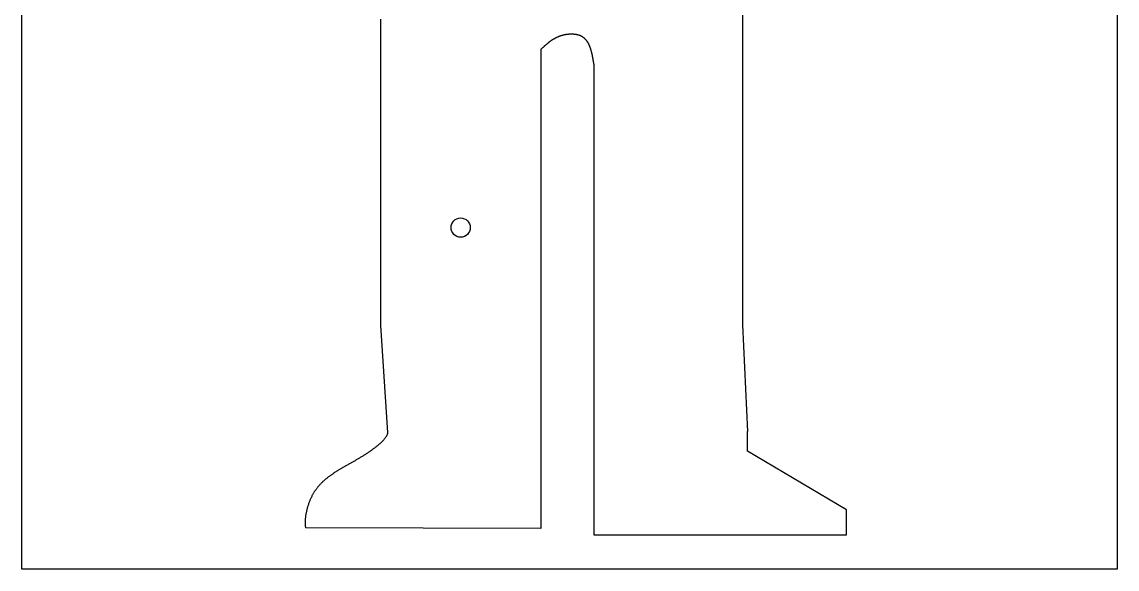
# Model space of a CAD drawing. Header units: millimetres. Extents: x 289 to 9778, y -894 to 6380.
# Drawn here: x 7446 to 8016, y -894 to -609 of the extents above; entities that cross this region are included whole.
import ezdxf

# ---------------------------------------------------------------- set-up
doc = ezdxf.new("R2010")
doc.units = ezdxf.units.MM
doc.layers.add('RANGO', color=6, linetype='Continuous')

msp = doc.modelspace()

# ---------------------------------------------------------------- linework, layer by layer
for p, q in [((7820.95, -405.71), (7820.95, -766.84)), ((7716.04, -623.51), (7716.04, -872.78)), ((7743.74, -632.18), (7743.74, -868.68)), ((7632.7, -767.24), (7636.25, -822.82)), ((7820.95, -766.84), (7823.69, -822.35)), ((7823.69, -832.54), (7823.69, -822.35)), ((7875.14, -863.08), (7823.69, -832.54)), ((7875.14, -876.12), (7875.14, -863.08)), ((7743.74, -868.68), (7743.74, -876.12)), ((7716.04, -872.78), (7593.63, -872.59)), ((7743.74, -876.12), (7861.28, -876.12)), ((7861.28, -876.12), (7875.14, -876.12))]:
    msp.add_line(p, q)
msp.add_lwpolyline([(7446, 6.01), (8016, 6.01), (8016, -893.99), (7446, -893.99)], close=True)
for points in [[(7632.7, -607.76, 0), (7632.7, -609.48, 0), (7632.7, -611.19, 0), (7632.7, -612.91, 0), (7632.7, -614.62, 0), (7632.7, -616.34, 0), (7632.7, -618.05, 0), (7632.7, -619.77, 0), (7632.7, -621.48, 0), (7632.7, -623.2, 0), (7632.7, -624.91, 0), (7632.7, -626.63, 0), (7632.7, -628.34, 0), (7632.7, -630.06, 0), (7632.7, -631.77, 0), (7632.7, -633.49, 0), (7632.7, -635.2, 0), (7632.7, -636.92, 0), (7632.7, -638.63, 0), (7632.7, -640.35, 0), (7632.7, -642.06, 0), (7632.7, -643.77, 0), (7632.7, -645.49, 0), (7632.7, -647.2, 0), (7632.7, -648.92, 0), (7632.7, -650.63, 0), (7632.7, -652.35, 0), (7632.7, -654.06, 0), (7632.7, -655.78, 0), (7632.7, -657.49, 0), (7632.7, -659.21, 0), (7632.7, -660.92, 0), (7632.7, -662.64, 0), (7632.7, -664.35, 0), (7632.7, -666.07, 0), (7632.7, -667.78, 0), (7632.7, -669.5, 0), (7632.7, -671.21, 0), (7632.7, -672.93, 0), (7632.7, -674.64, 0), (7632.7, -676.36, 0), (7632.7, -678.07, 0), (7632.7, -679.79, 0), (7632.7, -681.5, 0), (7632.7, -683.22, 0), (7632.7, -684.93, 0), (7632.7, -686.65, 0), (7632.7, -688.36, 0), (7632.7, -690.07, 0), (7632.7, -691.79, 0), (7632.7, -693.5, 0), (7632.7, -695.22, 0), (7632.7, -696.93, 0), (7632.7, -698.65, 0), (7632.7, -700.36, 0), (7632.7, -702.08, 0), (7632.7, -703.79, 0), (7632.7, -705.51, 0), (7632.7, -707.22, 0), (7632.7, -708.94, 0), (7632.7, -710.65, 0), (7632.7, -712.37, 0), (7632.7, -714.08, 0), (7632.7, -715.8, 0), (7632.7, -717.51, 0), (7632.7, -719.23, 0), (7632.7, -720.94, 0), (7632.7, -722.66, 0), (7632.7, -724.37, 0), (7632.7, -726.09, 0), (7632.7, -727.8, 0), (7632.7, -729.52, 0), (7632.7, -731.23, 0), (7632.7, -732.95, 0), (7632.7, -734.66, 0), (7632.7, -736.37, 0), (7632.7, -738.09, 0), (7632.7, -739.8, 0), (7632.7, -741.52, 0), (7632.7, -743.23, 0), (7632.7, -744.95, 0), (7632.7, -746.66, 0), (7632.7, -748.38, 0), (7632.7, -750.09, 0), (7632.7, -751.81, 0), (7632.7, -753.52, 0), (7632.7, -755.24, 0), (7632.7, -756.95, 0), (7632.7, -758.67, 0), (7632.7, -760.38, 0), (7632.7, -762.1, 0), (7632.7, -763.81, 0), (7632.7, -765.53, 0), (7632.7, -767.24, 0)], [(7716.04, -623.51, 0), (7716.19, -623.36, 0), (7716.35, -623.22, 0), (7716.5, -623.07, 0), (7716.66, -622.93, 0), (7716.81, -622.78, 0), (7716.97, -622.64, 0), (7717.12, -622.49, 0), (7717.28, -622.35, 0), (7717.43, -622.21, 0), (7717.59, -622.06, 0), (7717.75, -621.92, 0), (7717.9, -621.78, 0), (7718.06, -621.64, 0), (7718.22, -621.5, 0), (7718.38, -621.36, 0), (7718.54, -621.22, 0), (7718.7, -621.08, 0), (7718.85, -620.94, 0), (7719.02, -620.8, 0), (7719.18, -620.66, 0), (7719.34, -620.53, 0), (7719.5, -620.39, 0), (7719.66, -620.26, 0), (7719.83, -620.12, 0), (7719.99, -619.99, 0), (7720.16, -619.86, 0), (7720.32, -619.73, 0), (7720.49, -619.6, 0), (7720.66, -619.47, 0), (7720.83, -619.35, 0), (7720.99, -619.22, 0), (7721.17, -619.1, 0), (7721.34, -618.97, 0), (7721.51, -618.85, 0), (7721.68, -618.73, 0), (7721.86, -618.61, 0), (7722.03, -618.5, 0), (7722.21, -618.38, 0), (7722.39, -618.27, 0), (7722.57, -618.15, 0), (7722.75, -618.04, 0), (7722.93, -617.93, 0), (7723.12, -617.83, 0), (7723.3, -617.72, 0), (7723.49, -617.62, 0), (7723.68, -617.51, 0), (7723.87, -617.41, 0), (7724.06, -617.32, 0), (7724.25, -617.22, 0), (7724.44, -617.13, 0), (7724.64, -617.03, 0), (7724.84, -616.94, 0), (7725.03, -616.86, 0), (7725.23, -616.77, 0), (7725.44, -616.69, 0), (7725.64, -616.61, 0), (7725.85, -616.53, 0), (7726.05, -616.45, 0), (7726.26, -616.38, 0), (7726.48, -616.3, 0), (7726.69, -616.24, 0), (7726.9, -616.17, 0), (7727.12, -616.1, 0), (7727.33, -616.04, 0), (7727.55, -615.98, 0), (7727.77, -615.93, 0), (7727.99, -615.87, 0), (7728.21, -615.82, 0), (7728.44, -615.77, 0), (7728.66, -615.73, 0), (7728.88, -615.68, 0), (7729.11, -615.64, 0), (7729.33, -615.61, 0), (7729.55, -615.57, 0), (7729.78, -615.54, 0), (7730, -615.51, 0), (7730.23, -615.49, 0), (7730.45, -615.46, 0), (7730.68, -615.44, 0), (7730.9, -615.43, 0), (7731.13, -615.41, 0), (7731.35, -615.4, 0), (7731.58, -615.39, 0), (7731.8, -615.39, 0), (7732.02, -615.39, 0), (7732.24, -615.39, 0), (7732.46, -615.39, 0), (7732.68, -615.4, 0), (7732.9, -615.41, 0), (7733.12, -615.43, 0), (7733.33, -615.44, 0), (7733.55, -615.47, 0), (7733.76, -615.49, 0), (7733.97, -615.52, 0), (7734.18, -615.55, 0), (7734.39, -615.58, 0), (7734.59, -615.62, 0), (7734.8, -615.66, 0), (7735, -615.71, 0), (7735.2, -615.76, 0), (7735.4, -615.81, 0), (7735.59, -615.87, 0), (7735.78, -615.93, 0), (7735.97, -615.99, 0), (7736.16, -616.06, 0), (7736.35, -616.13, 0), (7736.53, -616.2, 0), (7736.71, -616.28, 0), (7736.88, -616.37, 0), (7737.06, -616.45, 0), (7737.23, -616.54, 0), (7737.39, -616.64, 0), (7737.55, -616.73, 0), (7737.71, -616.84, 0), (7737.87, -616.94, 0), (7738.02, -617.05, 0), (7738.18, -617.16, 0), (7738.32, -617.28, 0), (7738.47, -617.4, 0), (7738.61, -617.52, 0), (7738.75, -617.65, 0), (7738.88, -617.78, 0), (7739.02, -617.91, 0), (7739.15, -618.05, 0), (7739.28, -618.19, 0), (7739.4, -618.33, 0), (7739.52, -618.48, 0), (7739.64, -618.63, 0), (7739.76, -618.78, 0), (7739.88, -618.94, 0), (7739.99, -619.1, 0), (7740.1, -619.26, 0), (7740.2, -619.42, 0), (7740.31, -619.59, 0), (7740.41, -619.76, 0), (7740.51, -619.93, 0), (7740.61, -620.11, 0), (7740.71, -620.28, 0), (7740.8, -620.46, 0), (7740.89, -620.65, 0), (7740.98, -620.83, 0), (7741.07, -621.02, 0), (7741.16, -621.21, 0), (7741.24, -621.4, 0), (7741.32, -621.6, 0), (7741.4, -621.8, 0), (7741.48, -621.99, 0), (7741.56, -622.2, 0), (7741.63, -622.4, 0), (7741.71, -622.6, 0), (7741.78, -622.81, 0), (7741.85, -623.02, 0), (7741.91, -623.23, 0), (7741.98, -623.45, 0), (7742.05, -623.66, 0), (7742.11, -623.88, 0), (7742.17, -624.1, 0), (7742.23, -624.32, 0), (7742.29, -624.54, 0), (7742.35, -624.76, 0), (7742.41, -624.98, 0), (7742.46, -625.21, 0), (7742.52, -625.44, 0), (7742.57, -625.67, 0), (7742.62, -625.9, 0), (7742.67, -626.13, 0), (7742.73, -626.36, 0), (7742.77, -626.59, 0), (7742.82, -626.83, 0), (7742.87, -627.07, 0), (7742.92, -627.3, 0), (7742.96, -627.54, 0), (7743.01, -627.78, 0), (7743.05, -628.02, 0), (7743.1, -628.26, 0), (7743.14, -628.5, 0), (7743.18, -628.74, 0), (7743.22, -628.99, 0), (7743.26, -629.23, 0), (7743.31, -629.47, 0), (7743.35, -629.72, 0), (7743.39, -629.96, 0), (7743.42, -630.21, 0), (7743.46, -630.45, 0), (7743.5, -630.7, 0), (7743.54, -630.95, 0), (7743.58, -631.19, 0), (7743.62, -631.44, 0), (7743.66, -631.69, 0), (7743.7, -631.93, 0), (7743.73, -632.18, 0)], [(7636.25, -822.82, 0), (7636.25, -823, 0), (7636.25, -823.19, 0), (7636.22, -823.38, 0), (7636.19, -823.58, 0), (7636.14, -823.78, 0), (7636.07, -823.98, 0), (7636, -824.19, 0), (7635.91, -824.4, 0), (7635.81, -824.61, 0), (7635.69, -824.83, 0), (7635.57, -825.04, 0), (7635.43, -825.26, 0), (7635.28, -825.49, 0), (7635.12, -825.71, 0), (7634.95, -825.94, 0), (7634.78, -826.17, 0), (7634.59, -826.4, 0), (7634.39, -826.63, 0), (7634.18, -826.86, 0), (7633.96, -827.1, 0), (7633.73, -827.34, 0), (7633.5, -827.58, 0), (7633.26, -827.82, 0), (7633.01, -828.06, 0), (7632.75, -828.3, 0), (7632.48, -828.54, 0), (7632.21, -828.78, 0), (7631.93, -829.03, 0), (7631.65, -829.27, 0), (7631.36, -829.51, 0), (7631.06, -829.76, 0), (7630.76, -830, 0), (7630.45, -830.25, 0), (7630.14, -830.49, 0), (7629.83, -830.73, 0), (7629.51, -830.98, 0), (7629.18, -831.22, 0), (7628.86, -831.46, 0), (7628.53, -831.7, 0), (7628.19, -831.94, 0), (7627.86, -832.18, 0), (7627.52, -832.42, 0), (7627.18, -832.66, 0), (7626.84, -832.89, 0), (7626.5, -833.13, 0), (7626.15, -833.36, 0), (7625.81, -833.59, 0), (7625.46, -833.82, 0), (7625.12, -834.04, 0), (7624.78, -834.27, 0), (7624.43, -834.49, 0), (7624.09, -834.71, 0), (7623.75, -834.92, 0), (7623.41, -835.14, 0), (7623.07, -835.35, 0), (7622.73, -835.56, 0), (7622.39, -835.77, 0), (7622.05, -835.98, 0), (7621.72, -836.18, 0), (7621.38, -836.38, 0), (7621.05, -836.58, 0), (7620.71, -836.78, 0), (7620.38, -836.98, 0), (7620.05, -837.17, 0), (7619.72, -837.36, 0), (7619.4, -837.55, 0), (7619.07, -837.74, 0), (7618.74, -837.93, 0), (7618.42, -838.12, 0), (7618.09, -838.31, 0), (7617.77, -838.49, 0), (7617.45, -838.67, 0), (7617.13, -838.86, 0), (7616.81, -839.04, 0), (7616.5, -839.22, 0), (7616.18, -839.4, 0), (7615.87, -839.58, 0), (7615.55, -839.76, 0), (7615.24, -839.93, 0), (7614.93, -840.11, 0), (7614.62, -840.28, 0), (7614.31, -840.46, 0), (7614.01, -840.64, 0), (7613.7, -840.81, 0), (7613.4, -840.98, 0), (7613.1, -841.16, 0), (7612.8, -841.33, 0), (7612.5, -841.51, 0), (7612.2, -841.68, 0), (7611.91, -841.85, 0), (7611.61, -842.03, 0), (7611.32, -842.2, 0), (7611.03, -842.37, 0), (7610.74, -842.55, 0), (7610.45, -842.72, 0), (7610.17, -842.9, 0), (7609.88, -843.07, 0), (7609.6, -843.25, 0), (7609.32, -843.42, 0), (7609.04, -843.6, 0), (7608.76, -843.78, 0), (7608.49, -843.96, 0), (7608.21, -844.14, 0), (7607.94, -844.32, 0), (7607.67, -844.5, 0), (7607.4, -844.68, 0), (7607.13, -844.86, 0), (7606.87, -845.05, 0), (7606.61, -845.23, 0), (7606.35, -845.42, 0), (7606.09, -845.61, 0), (7605.83, -845.8, 0), (7605.57, -845.99, 0), (7605.32, -846.18, 0), (7605.07, -846.38, 0), (7604.82, -846.57, 0), (7604.57, -846.77, 0), (7604.33, -846.97, 0), (7604.08, -847.17, 0), (7603.84, -847.38, 0), (7603.6, -847.58, 0), (7603.37, -847.79, 0), (7603.13, -848, 0), (7602.9, -848.21, 0), (7602.67, -848.42, 0), (7602.44, -848.64, 0), (7602.21, -848.86, 0), (7601.99, -849.08, 0), (7601.76, -849.3, 0), (7601.54, -849.53, 0), (7601.33, -849.76, 0), (7601.11, -849.99, 0), (7600.9, -850.22, 0), (7600.69, -850.46, 0), (7600.48, -850.7, 0), (7600.27, -850.94, 0), (7600.07, -851.19, 0), (7599.86, -851.44, 0), (7599.67, -851.69, 0), (7599.47, -851.95, 0), (7599.27, -852.2, 0), (7599.08, -852.47, 0), (7598.89, -852.73, 0), (7598.7, -853, 0), (7598.52, -853.27, 0), (7598.34, -853.55, 0), (7598.16, -853.83, 0), (7597.98, -854.11, 0), (7597.8, -854.4, 0), (7597.63, -854.69, 0), (7597.46, -854.99, 0), (7597.3, -855.28, 0), (7597.13, -855.59, 0), (7596.97, -855.89, 0), (7596.81, -856.21, 0), (7596.65, -856.52, 0), (7596.5, -856.84, 0), (7596.35, -857.17, 0), (7596.2, -857.5, 0), (7596.05, -857.83, 0), (7595.91, -858.17, 0), (7595.77, -858.51, 0), (7595.63, -858.86, 0), (7595.5, -859.21, 0), (7595.36, -859.56, 0), (7595.23, -859.93, 0), (7595.11, -860.29, 0), (7594.98, -860.66, 0), (7594.86, -861.04, 0), (7594.75, -861.41, 0), (7594.63, -861.8, 0), (7594.52, -862.18, 0), (7594.42, -862.56, 0), (7594.32, -862.95, 0), (7594.22, -863.34, 0), (7594.13, -863.73, 0), (7594.04, -864.13, 0), (7593.96, -864.52, 0), (7593.88, -864.91, 0), (7593.8, -865.3, 0), (7593.73, -865.69, 0), (7593.67, -866.09, 0), (7593.61, -866.48, 0), (7593.56, -866.86, 0), (7593.52, -867.25, 0), (7593.47, -867.64, 0), (7593.44, -868.02, 0), (7593.41, -868.4, 0), (7593.39, -868.77, 0), (7593.38, -869.14, 0), (7593.37, -869.51, 0), (7593.37, -869.88, 0), (7593.37, -870.23, 0), (7593.38, -870.59, 0), (7593.4, -870.94, 0), (7593.43, -871.28, 0), (7593.47, -871.62, 0), (7593.51, -871.94, 0), (7593.56, -872.27, 0), (7593.62, -872.58, 0), (7593.63, -872.59, 0)]]:
    msp.add_polyline3d(points)
at = {"layer": 'RANGO', "color": 0}
msp.add_circle((7674.37, -716.22), 5, dxfattribs=at)

doc.saveas('drawing.dxf')
